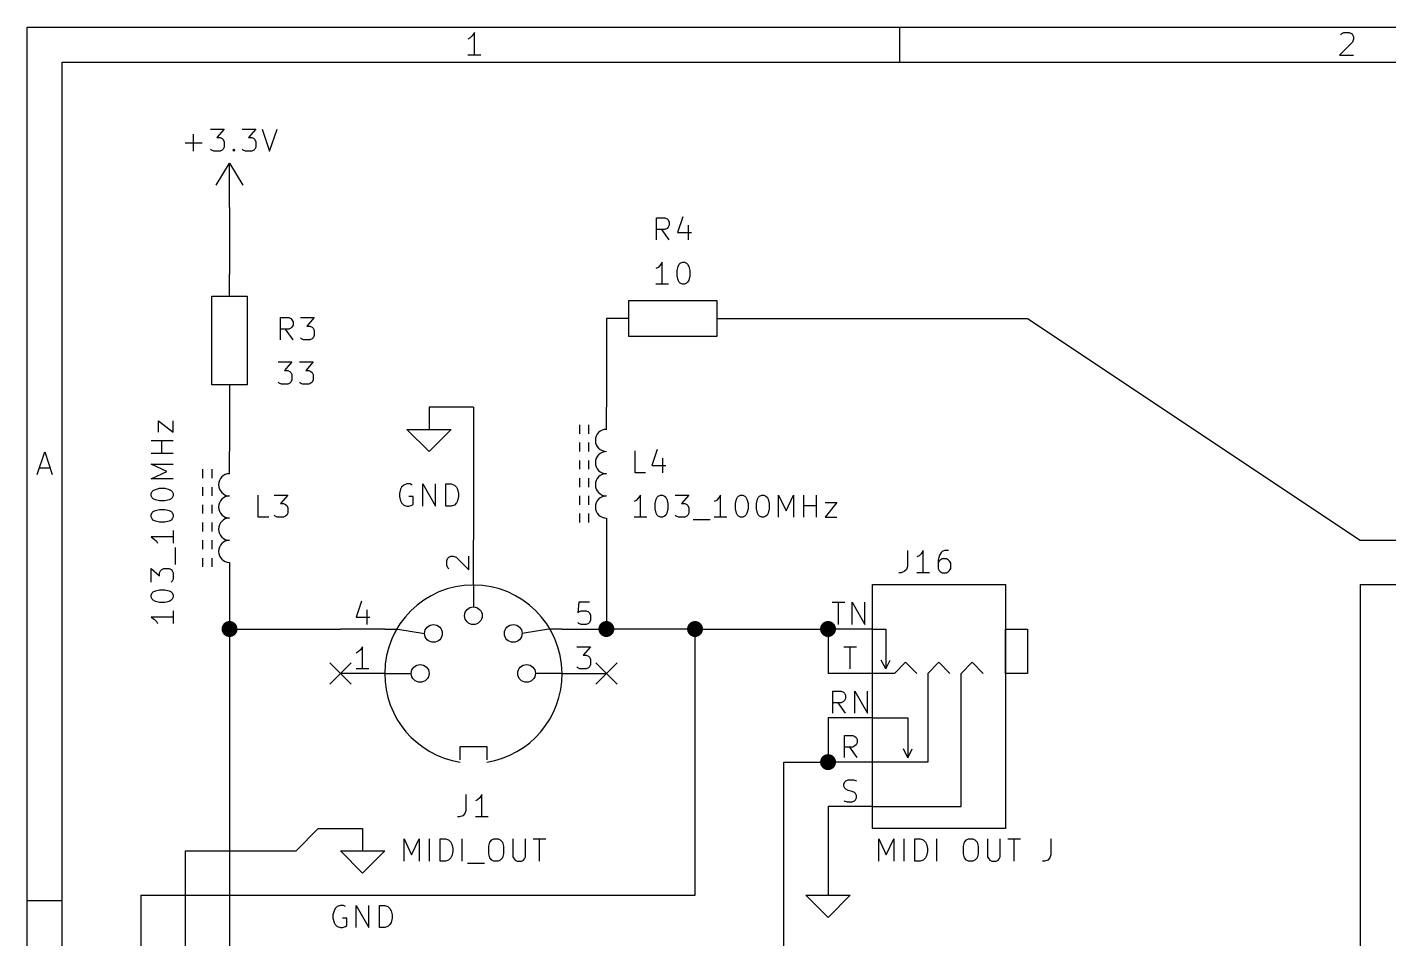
# Model space of a CAD drawing. Extents: x 0.4 to 11.3, y -7.9 to -0.4.
# Drawn here: x 0.394 to 3.465, y -2.448 to -0.394 of the extents above; entities that cross this region are included whole.
import ezdxf

# ---------------------------------------------------------------- set-up
doc = ezdxf.new("R2010")
doc.units = 0
doc.header["$MEASUREMENT"] = 0
for name, color, linetype in [('BLUE2', 5, 'CONTINUOUS'), ('CYAN2', 4, 'CONTINUOUS'), ('GREEN3', 91, 'CONTINUOUS'), ('LYELLOW', 51, 'CONTINUOUS'), ('RED2', 1, 'CONTINUOUS'), ('RED3', 11, 'CONTINUOUS')]:
    doc.layers.add(name, color=color, linetype=linetype)

msp = doc.modelspace()

# ---------------------------------------------------------------- linework, layer by layer
at = {"layer": 'BLUE2', "linetype": 'CONTINUOUS'}
for p, q in [((1.076, -1.826), (1.124, -1.874)), ((1.124, -1.826), (1.076, -1.874)), ((1.676, -1.826), (1.724, -1.874)), ((1.724, -1.826), (1.676, -1.874))]:
    msp.add_line(p, q, dxfattribs=at)
at = {"layer": 'CYAN2', "linetype": 'CONTINUOUS'}
for p, q in [((0.769043, -0.67313), (0.769043, -0.635035)), ((0.807142, -0.62313), (0.838094, -0.62313)), ((0.838094, -0.62313), (0.821425, -0.642177)), ((0.821425, -0.642177), (0.828571, -0.642177)), ((0.828571, -0.642177), (0.833331, -0.644559)), ((0.833331, -0.644559), (0.835713, -0.646941)), ((0.878571, -0.62313), (0.909524, -0.62313)), ((0.909524, -0.62313), (0.892854, -0.642177)), ((0.892854, -0.642177), (0.9, -0.642177)), ((0.9, -0.642177), (0.90476, -0.644559)), ((0.90476, -0.644559), (0.907142, -0.646941)), ((0.923807, -0.62313), (0.940472, -0.67313)), ((0.940472, -0.67313), (0.957142, -0.62313)), ((0.749996, -0.654083), (0.788094, -0.654083)), ((0.809524, -0.670752), (0.807142, -0.66837)), ((0.814283, -0.67313), (0.809524, -0.670752)), ((0.828571, -0.67313), (0.814283, -0.67313)), ((0.833331, -0.670752), (0.828571, -0.67313)), ((0.835713, -0.66837), (0.833331, -0.670752)), ((0.835713, -0.646941), (0.838094, -0.651701)), ((0.838094, -0.663606), (0.835713, -0.66837)), ((0.838094, -0.651701), (0.838094, -0.663606)), ((0.857142, -0.670752), (0.85952, -0.66837)), ((0.85952, -0.67313), (0.857142, -0.670752)), ((0.85952, -0.66837), (0.861902, -0.670752)), ((0.85952, -0.66837), (0.85952, -0.67313)), ((0.861902, -0.670752), (0.85952, -0.67313)), ((0.880953, -0.670752), (0.878571, -0.66837)), ((0.885713, -0.67313), (0.880953, -0.670752)), ((0.9, -0.67313), (0.885713, -0.67313)), ((0.90476, -0.670752), (0.9, -0.67313)), ((0.907142, -0.66837), (0.90476, -0.670752)), ((0.907142, -0.646941), (0.909524, -0.651701)), ((0.909524, -0.663606), (0.907142, -0.66837)), ((0.909524, -0.651701), (0.909524, -0.663606)), ((1.81309, -0.87313), (1.81309, -0.82313)), ((1.81309, -0.82313), (1.83214, -0.82313)), ((1.83214, -0.82313), (1.8369, -0.825512)), ((1.8369, -0.825512), (1.83928, -0.827894)), ((1.83928, -0.827894), (1.84166, -0.832654)), ((1.87261, -0.820752), (1.86071, -0.856465)), ((1.83214, -0.849323), (1.81309, -0.849323)), ((1.84166, -0.87313), (1.825, -0.849323)), ((1.8369, -0.846941), (1.83214, -0.849323)), ((1.83928, -0.844559), (1.8369, -0.846941)), ((1.84166, -0.839799), (1.83928, -0.844559)), ((1.84166, -0.832654), (1.84166, -0.839799)), ((1.86071, -0.856465), (1.89166, -0.856465)), ((1.88452, -0.839799), (1.88452, -0.87313)), ((1.81667, -0.935035), (1.81191, -0.937417)), ((1.82143, -0.930276), (1.81667, -0.935035)), ((1.82619, -0.92313), (1.82143, -0.930276)), ((1.82619, -0.97313), (1.82619, -0.92313)), ((1.85952, -0.942177), (1.8619, -0.932654)), ((1.85952, -0.954083), (1.85952, -0.942177)), ((1.8619, -0.932654), (1.86428, -0.927894)), ((1.86428, -0.927894), (1.86667, -0.925512)), ((1.86667, -0.925512), (1.87143, -0.92313)), ((1.87143, -0.92313), (1.87619, -0.92313)), ((1.87619, -0.92313), (1.88095, -0.925512)), ((1.88095, -0.925512), (1.88333, -0.927894)), ((1.88333, -0.927894), (1.88571, -0.932654)), ((1.88571, -0.932654), (1.88809, -0.942177)), ((1.88809, -0.942177), (1.88809, -0.954083)), ((1.84048, -0.97313), (1.81191, -0.97313)), ((1.8619, -0.963606), (1.85952, -0.954083)), ((1.86428, -0.96837), (1.8619, -0.963606)), ((1.86667, -0.970752), (1.86428, -0.96837)), ((1.87143, -0.97313), (1.86667, -0.970752)), ((1.87619, -0.97313), (1.87143, -0.97313)), ((1.88095, -0.970752), (1.87619, -0.97313)), ((1.88333, -0.96837), (1.88095, -0.970752)), ((1.88571, -0.963606), (1.88333, -0.96837)), ((1.88809, -0.954083), (1.88571, -0.963606)), ((0.964717, -1.09813), (0.964717, -1.04813)), ((0.964717, -1.04813), (0.983764, -1.04813)), ((0.983764, -1.07432), (0.964717, -1.07432)), ((0.993287, -1.09813), (0.976622, -1.07432)), ((0.983764, -1.04813), (0.988528, -1.05051)), ((0.988528, -1.07194), (0.983764, -1.07432)), ((0.988528, -1.05051), (0.990909, -1.05289)), ((0.990909, -1.06956), (0.988528, -1.07194)), ((0.990909, -1.05289), (0.993287, -1.05765)), ((0.993287, -1.0648), (0.990909, -1.06956)), ((0.993287, -1.05765), (0.993287, -1.0648)), ((1.00996, -1.04813), (1.04091, -1.04813)), ((1.04091, -1.04813), (1.02424, -1.06718)), ((1.02424, -1.06718), (1.03139, -1.06718)), ((1.03139, -1.06718), (1.03615, -1.06956)), ((1.03615, -1.06956), (1.03853, -1.07194)), ((1.03853, -1.07194), (1.04091, -1.0767)), ((1.01234, -1.09575), (1.00996, -1.09337)), ((1.0171, -1.09813), (1.01234, -1.09575)), ((1.03139, -1.09813), (1.0171, -1.09813)), ((1.03615, -1.09575), (1.03139, -1.09813)), ((1.03853, -1.09337), (1.03615, -1.09575)), ((1.04091, -1.08861), (1.03853, -1.09337)), ((1.04091, -1.0767), (1.04091, -1.08861)), ((0.959957, -1.14813), (0.990909, -1.14813)), ((0.990909, -1.14813), (0.97424, -1.16718)), ((1.00757, -1.14813), (1.03853, -1.14813)), ((1.03853, -1.14813), (1.02186, -1.16718)), ((0.962339, -1.19575), (0.959957, -1.19337)), ((0.967098, -1.19813), (0.962339, -1.19575)), ((0.97424, -1.16718), (0.981386, -1.16718)), ((0.981386, -1.16718), (0.986146, -1.16956)), ((0.986146, -1.19575), (0.981386, -1.19813)), ((0.986146, -1.16956), (0.988528, -1.17194)), ((0.988528, -1.19337), (0.986146, -1.19575)), ((0.988528, -1.17194), (0.990909, -1.1767)), ((0.990909, -1.18861), (0.988528, -1.19337)), ((0.990909, -1.1767), (0.990909, -1.18861)), ((1.00996, -1.19575), (1.00757, -1.19337)), ((1.01472, -1.19813), (1.00996, -1.19575)), ((1.02186, -1.16718), (1.029, -1.16718)), ((1.029, -1.16718), (1.03376, -1.16956)), ((1.03376, -1.19575), (1.029, -1.19813)), ((1.03376, -1.16956), (1.03615, -1.17194)), ((1.03615, -1.19337), (1.03376, -1.19575)), ((1.03615, -1.17194), (1.03853, -1.1767)), ((1.03853, -1.18861), (1.03615, -1.19337)), ((1.03853, -1.1767), (1.03853, -1.18861)), ((0.981386, -1.19813), (0.967098, -1.19813)), ((1.029, -1.19813), (1.01472, -1.19813)), ((0.689799, -1.30671), (0.689799, -1.28052)), ((0.689799, -1.28052), (0.72313, -1.30671)), ((0.72313, -1.30671), (0.72313, -1.28052)), ((0.72313, -1.32576), (0.67313, -1.32576)), ((0.696941, -1.35433), (0.696941, -1.32576)), ((1.76472, -1.39813), (1.76472, -1.34813)), ((1.76472, -1.39813), (1.76472, -1.34813)), ((1.81472, -1.34575), (1.80281, -1.38146)), ((1.81472, -1.34575), (1.80281, -1.38146)), ((0.72313, -1.35433), (0.67313, -1.35433)), ((0.708846, -1.39481), (0.67313, -1.37814)), ((0.67313, -1.37814), (0.72313, -1.37814)), ((1.80281, -1.38146), (1.83376, -1.38146)), ((1.80281, -1.38146), (1.83376, -1.38146)), ((1.82662, -1.3648), (1.82662, -1.39813)), ((1.82662, -1.3648), (1.82662, -1.39813)), ((0.67313, -1.41148), (0.708846, -1.39481)), ((0.72313, -1.41148), (0.67313, -1.41148)), ((1.78853, -1.39813), (1.76472, -1.39813)), ((1.78853, -1.39813), (1.76472, -1.39813)), ((0.67313, -1.44481), (0.675512, -1.44005)), ((0.675512, -1.44005), (0.677894, -1.43767)), ((0.677894, -1.43767), (0.682654, -1.43528)), ((0.682654, -1.43528), (0.692177, -1.4329)), ((0.692177, -1.4329), (0.704083, -1.4329)), ((0.704083, -1.4329), (0.713606, -1.43528)), ((0.713606, -1.43528), (0.71837, -1.43767)), ((0.71837, -1.43767), (0.720752, -1.44005)), ((0.720752, -1.44005), (0.72313, -1.44481)), ((1.23571, -1.43504), (1.23333, -1.44456)), ((1.23809, -1.43028), (1.23571, -1.43504)), ((1.24286, -1.42551), (1.23809, -1.43028)), ((1.25, -1.42313), (1.24286, -1.42551)), ((1.25714, -1.42313), (1.25, -1.42313)), ((1.26191, -1.42551), (1.25714, -1.42313)), ((1.28571, -1.47313), (1.28571, -1.42313)), ((1.28571, -1.42313), (1.31428, -1.47313)), ((1.31428, -1.47313), (1.31428, -1.42313)), ((1.33809, -1.47313), (1.33809, -1.42313)), ((1.33809, -1.42313), (1.35, -1.42313)), ((1.35, -1.42313), (1.35714, -1.42551)), ((1.35714, -1.42551), (1.36191, -1.43028)), ((1.36191, -1.43028), (1.36429, -1.43504)), ((1.36429, -1.43504), (1.36667, -1.44456)), ((0.67313, -1.44957), (0.67313, -1.44481)), ((0.675512, -1.45433), (0.67313, -1.44957)), ((0.677894, -1.45671), (0.675512, -1.45433)), ((0.682654, -1.45909), (0.677894, -1.45671)), ((0.692177, -1.46147), (0.682654, -1.45909)), ((0.704083, -1.46147), (0.692177, -1.46147)), ((0.713606, -1.45909), (0.704083, -1.46147)), ((0.71837, -1.45671), (0.713606, -1.45909)), ((0.720752, -1.45433), (0.71837, -1.45671)), ((0.72313, -1.44957), (0.720752, -1.45433)), ((0.72313, -1.44481), (0.72313, -1.44957)), ((0.914717, -1.49813), (0.914717, -1.44813)), ((0.950433, -1.44813), (0.981386, -1.44813)), ((0.981386, -1.44813), (0.964717, -1.46718)), ((0.964717, -1.46718), (0.971862, -1.46718)), ((0.971862, -1.46718), (0.976622, -1.46956)), ((0.976622, -1.46956), (0.979004, -1.47194)), ((0.979004, -1.47194), (0.981386, -1.4767)), ((1.23333, -1.44456), (1.23333, -1.4517)), ((1.23333, -1.4517), (1.23571, -1.46122)), ((1.23571, -1.46122), (1.23809, -1.46599)), ((1.23809, -1.46599), (1.24286, -1.47075)), ((1.24286, -1.47075), (1.25, -1.47313)), ((1.25, -1.47313), (1.25476, -1.47313)), ((1.26428, -1.4517), (1.25476, -1.4517)), ((1.25476, -1.47313), (1.26191, -1.47075)), ((1.26191, -1.47075), (1.26428, -1.46837)), ((1.26428, -1.46837), (1.26428, -1.4517)), ((1.35, -1.47313), (1.33809, -1.47313)), ((1.35714, -1.47075), (1.35, -1.47313)), ((1.36191, -1.46599), (1.35714, -1.47075)), ((1.36429, -1.46122), (1.36191, -1.46599)), ((1.36667, -1.4517), (1.36429, -1.46122)), ((1.36667, -1.44456), (1.36667, -1.4517)), ((1.7671, -1.46004), (1.76234, -1.46242)), ((1.7671, -1.46004), (1.76234, -1.46242)), ((1.77186, -1.45528), (1.7671, -1.46004)), ((1.77186, -1.45528), (1.7671, -1.46004)), ((1.77662, -1.44813), (1.77186, -1.45528)), ((1.77662, -1.44813), (1.77186, -1.45528)), ((1.77662, -1.49813), (1.77662, -1.44813)), ((1.77662, -1.49813), (1.77662, -1.44813)), ((1.80996, -1.46718), (1.81233, -1.45765)), ((1.80996, -1.46718), (1.81233, -1.45765)), ((1.80996, -1.47908), (1.80996, -1.46718)), ((1.80996, -1.47908), (1.80996, -1.46718)), ((1.81233, -1.45765), (1.81472, -1.45289)), ((1.81233, -1.45765), (1.81472, -1.45289)), ((1.81472, -1.45289), (1.8171, -1.45051)), ((1.81472, -1.45289), (1.8171, -1.45051)), ((1.8171, -1.45051), (1.82186, -1.44813)), ((1.8171, -1.45051), (1.82186, -1.44813)), ((1.82186, -1.44813), (1.82662, -1.44813)), ((1.82186, -1.44813), (1.82662, -1.44813)), ((1.82662, -1.44813), (1.83138, -1.45051)), ((1.82662, -1.44813), (1.83138, -1.45051)), ((1.83138, -1.45051), (1.83376, -1.45289)), ((1.83138, -1.45051), (1.83376, -1.45289)), ((1.83376, -1.45289), (1.83615, -1.45765)), ((1.83376, -1.45289), (1.83615, -1.45765)), ((1.83615, -1.45765), (1.83853, -1.46718)), ((1.83615, -1.45765), (1.83853, -1.46718)), ((1.83853, -1.46718), (1.83853, -1.47908)), ((1.83853, -1.46718), (1.83853, -1.47908)), ((1.85519, -1.44813), (1.88615, -1.44813)), ((1.85519, -1.44813), (1.88615, -1.44813)), ((1.88615, -1.44813), (1.86948, -1.46718)), ((1.88615, -1.44813), (1.86948, -1.46718)), ((1.86948, -1.46718), (1.87662, -1.46718)), ((1.86948, -1.46718), (1.87662, -1.46718)), ((1.87662, -1.46718), (1.88138, -1.46956)), ((1.87662, -1.46718), (1.88138, -1.46956)), ((1.88138, -1.46956), (1.88376, -1.47194)), ((1.88138, -1.46956), (1.88376, -1.47194)), ((1.88376, -1.47194), (1.88615, -1.4767)), ((1.88376, -1.47194), (1.88615, -1.4767)), ((1.94805, -1.46004), (1.94329, -1.46242)), ((1.94805, -1.46004), (1.94329, -1.46242)), ((1.95281, -1.45528), (1.94805, -1.46004)), ((1.95281, -1.45528), (1.94805, -1.46004)), ((1.95757, -1.44813), (1.95281, -1.45528)), ((1.95757, -1.44813), (1.95281, -1.45528)), ((1.95757, -1.49813), (1.95757, -1.44813)), ((1.95757, -1.49813), (1.95757, -1.44813)), ((1.99091, -1.46718), (1.99328, -1.45765)), ((1.99091, -1.46718), (1.99328, -1.45765)), ((1.99091, -1.47908), (1.99091, -1.46718)), ((1.99091, -1.47908), (1.99091, -1.46718)), ((1.99328, -1.45765), (1.99567, -1.45289)), ((1.99328, -1.45765), (1.99567, -1.45289)), ((1.99567, -1.45289), (1.99805, -1.45051)), ((1.99567, -1.45289), (1.99805, -1.45051)), ((1.99805, -1.45051), (2.00281, -1.44813)), ((1.99805, -1.45051), (2.00281, -1.44813)), ((2.00281, -1.44813), (2.00757, -1.44813)), ((2.00281, -1.44813), (2.00757, -1.44813)), ((2.00757, -1.44813), (2.01233, -1.45051)), ((2.00757, -1.44813), (2.01233, -1.45051)), ((2.01233, -1.45051), (2.01471, -1.45289)), ((2.01233, -1.45051), (2.01471, -1.45289)), ((2.01471, -1.45289), (2.01709, -1.45765)), ((2.01471, -1.45289), (2.01709, -1.45765)), ((2.01709, -1.45765), (2.01948, -1.46718)), ((2.01709, -1.45765), (2.01948, -1.46718)), ((2.01948, -1.46718), (2.01948, -1.47908)), ((2.01948, -1.46718), (2.01948, -1.47908)), ((2.03852, -1.46718), (2.0409, -1.45765)), ((2.03852, -1.46718), (2.0409, -1.45765)), ((2.03852, -1.47908), (2.03852, -1.46718)), ((2.03852, -1.47908), (2.03852, -1.46718)), ((2.0409, -1.45765), (2.04328, -1.45289)), ((2.0409, -1.45765), (2.04328, -1.45289)), ((2.04328, -1.45289), (2.04567, -1.45051)), ((2.04328, -1.45289), (2.04567, -1.45051)), ((2.04567, -1.45051), (2.05043, -1.44813)), ((2.04567, -1.45051), (2.05043, -1.44813)), ((2.05043, -1.44813), (2.05519, -1.44813)), ((2.05043, -1.44813), (2.05519, -1.44813)), ((2.05519, -1.44813), (2.05995, -1.45051)), ((2.05519, -1.44813), (2.05995, -1.45051)), ((2.05995, -1.45051), (2.06233, -1.45289)), ((2.05995, -1.45051), (2.06233, -1.45289)), ((2.06233, -1.45289), (2.06471, -1.45765)), ((2.06233, -1.45289), (2.06471, -1.45765)), ((2.06471, -1.45765), (2.06709, -1.46718)), ((2.06471, -1.45765), (2.06709, -1.46718)), ((2.06709, -1.46718), (2.06709, -1.47908)), ((2.06709, -1.46718), (2.06709, -1.47908)), ((2.08852, -1.49813), (2.08852, -1.44813)), ((2.08852, -1.44813), (2.10519, -1.48385)), ((2.08852, -1.49813), (2.08852, -1.44813)), ((2.08852, -1.44813), (2.10519, -1.48385)), ((2.10519, -1.48385), (2.12185, -1.44813)), ((2.10519, -1.48385), (2.12185, -1.44813)), ((2.12185, -1.44813), (2.12185, -1.49813)), ((2.12185, -1.44813), (2.12185, -1.49813)), ((2.14566, -1.49813), (2.14566, -1.44813)), ((2.14566, -1.49813), (2.14566, -1.44813)), ((2.14566, -1.47194), (2.17423, -1.47194)), ((2.14566, -1.47194), (2.17423, -1.47194)), ((2.17423, -1.49813), (2.17423, -1.44813)), ((2.17423, -1.49813), (2.17423, -1.44813)), ((2.19328, -1.4648), (2.21947, -1.4648)), ((2.21947, -1.4648), (2.19328, -1.49813)), ((2.19328, -1.4648), (2.21947, -1.4648)), ((2.21947, -1.4648), (2.19328, -1.49813)), ((0.67313, -1.49243), (0.675512, -1.48767)), ((0.67313, -1.49719), (0.67313, -1.49243)), ((0.675512, -1.50195), (0.67313, -1.49719)), ((0.675512, -1.48767), (0.677894, -1.48528)), ((0.677894, -1.50433), (0.675512, -1.50195)), ((0.677894, -1.48528), (0.682654, -1.4829)), ((0.682654, -1.50671), (0.677894, -1.50433)), ((0.682654, -1.4829), (0.692177, -1.48052)), ((0.692177, -1.48052), (0.704083, -1.48052)), ((0.704083, -1.48052), (0.713606, -1.4829)), ((0.713606, -1.4829), (0.71837, -1.48528)), ((0.71837, -1.50433), (0.713606, -1.50671)), ((0.71837, -1.48528), (0.720752, -1.48767)), ((0.720752, -1.50195), (0.71837, -1.50433)), ((0.720752, -1.48767), (0.72313, -1.49243)), ((0.72313, -1.49719), (0.720752, -1.50195)), ((0.72313, -1.49243), (0.72313, -1.49719)), ((0.938528, -1.49813), (0.914717, -1.49813)), ((0.952815, -1.49575), (0.950433, -1.49337)), ((0.957575, -1.49813), (0.952815, -1.49575)), ((0.971862, -1.49813), (0.957575, -1.49813)), ((0.976622, -1.49575), (0.971862, -1.49813)), ((0.979004, -1.49337), (0.976622, -1.49575)), ((0.981386, -1.48861), (0.979004, -1.49337)), ((0.981386, -1.4767), (0.981386, -1.48861)), ((1.79091, -1.49813), (1.76234, -1.49813)), ((1.79091, -1.49813), (1.76234, -1.49813)), ((1.81233, -1.48861), (1.80996, -1.47908)), ((1.81233, -1.48861), (1.80996, -1.47908)), ((1.81472, -1.49337), (1.81233, -1.48861)), ((1.81472, -1.49337), (1.81233, -1.48861)), ((1.8171, -1.49575), (1.81472, -1.49337)), ((1.8171, -1.49575), (1.81472, -1.49337)), ((1.82186, -1.49813), (1.8171, -1.49575)), ((1.82186, -1.49813), (1.8171, -1.49575)), ((1.82662, -1.49813), (1.82186, -1.49813)), ((1.82662, -1.49813), (1.82186, -1.49813)), ((1.83138, -1.49575), (1.82662, -1.49813)), ((1.83138, -1.49575), (1.82662, -1.49813)), ((1.83376, -1.49337), (1.83138, -1.49575)), ((1.83376, -1.49337), (1.83138, -1.49575)), ((1.83615, -1.48861), (1.83376, -1.49337)), ((1.83615, -1.48861), (1.83376, -1.49337)), ((1.83853, -1.47908), (1.83615, -1.48861)), ((1.83853, -1.47908), (1.83615, -1.48861)), ((1.85757, -1.49575), (1.85519, -1.49337)), ((1.85757, -1.49575), (1.85519, -1.49337)), ((1.86233, -1.49813), (1.85757, -1.49575)), ((1.86233, -1.49813), (1.85757, -1.49575)), ((1.87662, -1.49813), (1.86233, -1.49813)), ((1.87662, -1.49813), (1.86233, -1.49813)), ((1.88138, -1.49575), (1.87662, -1.49813)), ((1.88138, -1.49575), (1.87662, -1.49813)), ((1.88376, -1.49337), (1.88138, -1.49575)), ((1.88376, -1.49337), (1.88138, -1.49575)), ((1.88615, -1.48861), (1.88376, -1.49337)), ((1.88615, -1.48861), (1.88376, -1.49337)), ((1.88615, -1.4767), (1.88615, -1.48861)), ((1.88615, -1.4767), (1.88615, -1.48861)), ((1.89567, -1.50289), (1.93376, -1.50289)), ((1.89567, -1.50289), (1.93376, -1.50289)), ((1.97186, -1.49813), (1.94329, -1.49813)), ((1.97186, -1.49813), (1.94329, -1.49813)), ((1.99328, -1.48861), (1.99091, -1.47908)), ((1.99328, -1.48861), (1.99091, -1.47908)), ((1.99567, -1.49337), (1.99328, -1.48861)), ((1.99567, -1.49337), (1.99328, -1.48861)), ((1.99805, -1.49575), (1.99567, -1.49337)), ((1.99805, -1.49575), (1.99567, -1.49337)), ((2.00281, -1.49813), (1.99805, -1.49575)), ((2.00281, -1.49813), (1.99805, -1.49575)), ((2.00757, -1.49813), (2.00281, -1.49813)), ((2.00757, -1.49813), (2.00281, -1.49813)), ((2.01233, -1.49575), (2.00757, -1.49813)), ((2.01233, -1.49575), (2.00757, -1.49813)), ((2.01471, -1.49337), (2.01233, -1.49575)), ((2.01471, -1.49337), (2.01233, -1.49575)), ((2.01709, -1.48861), (2.01471, -1.49337)), ((2.01709, -1.48861), (2.01471, -1.49337)), ((2.01948, -1.47908), (2.01709, -1.48861)), ((2.01948, -1.47908), (2.01709, -1.48861)), ((2.0409, -1.48861), (2.03852, -1.47908)), ((2.0409, -1.48861), (2.03852, -1.47908)), ((2.04328, -1.49337), (2.0409, -1.48861)), ((2.04328, -1.49337), (2.0409, -1.48861)), ((2.04567, -1.49575), (2.04328, -1.49337)), ((2.04567, -1.49575), (2.04328, -1.49337)), ((2.05043, -1.49813), (2.04567, -1.49575)), ((2.05043, -1.49813), (2.04567, -1.49575)), ((2.05519, -1.49813), (2.05043, -1.49813)), ((2.05519, -1.49813), (2.05043, -1.49813)), ((2.05995, -1.49575), (2.05519, -1.49813)), ((2.05995, -1.49575), (2.05519, -1.49813)), ((2.06233, -1.49337), (2.05995, -1.49575)), ((2.06233, -1.49337), (2.05995, -1.49575)), ((2.06471, -1.48861), (2.06233, -1.49337)), ((2.06471, -1.48861), (2.06233, -1.49337)), ((2.06709, -1.47908), (2.06471, -1.48861)), ((2.06709, -1.47908), (2.06471, -1.48861)), ((2.19328, -1.49813), (2.21947, -1.49813)), ((2.19328, -1.49813), (2.21947, -1.49813)), ((0.692177, -1.50909), (0.682654, -1.50671)), ((0.704083, -1.50909), (0.692177, -1.50909)), ((0.713606, -1.50671), (0.704083, -1.50909)), ((0.72313, -1.52814), (0.72313, -1.55671)), ((0.72313, -1.54243), (0.67313, -1.54243)), ((0.67313, -1.54243), (0.680276, -1.54719)), ((0.680276, -1.54719), (0.685035, -1.55195)), ((0.685035, -1.55195), (0.687417, -1.55671)), ((0.727894, -1.60433), (0.727894, -1.56623)), ((2.379, -1.57313), (2.379, -1.60885)), ((2.40519, -1.58504), (2.40043, -1.58742)), ((2.40996, -1.58028), (2.40519, -1.58504)), ((2.41472, -1.57313), (2.40996, -1.58028)), ((2.41472, -1.62313), (2.41472, -1.57313)), ((2.45043, -1.58504), (2.44805, -1.59456)), ((2.44805, -1.59456), (2.44805, -1.61361)), ((2.45043, -1.59694), (2.44805, -1.6017)), ((2.45519, -1.57789), (2.45043, -1.58504)), ((2.45281, -1.59456), (2.45043, -1.59694)), ((2.45757, -1.59218), (2.45281, -1.59456)), ((2.45757, -1.57551), (2.45519, -1.57789)), ((2.46233, -1.57313), (2.45757, -1.57551)), ((2.4671, -1.59218), (2.45757, -1.59218)), ((2.47186, -1.57313), (2.46233, -1.57313)), ((2.47186, -1.59456), (2.4671, -1.59218)), ((2.47424, -1.59694), (2.47186, -1.59456)), ((2.47662, -1.6017), (2.47424, -1.59694)), ((0.67313, -1.6448), (0.67313, -1.61385)), ((0.67313, -1.61385), (0.692177, -1.63052)), ((0.692177, -1.62337), (0.694559, -1.61861)), ((0.692177, -1.63052), (0.692177, -1.62337)), ((0.694559, -1.61861), (0.696941, -1.61623)), ((0.696941, -1.61623), (0.701701, -1.61385)), ((0.701701, -1.61385), (0.713606, -1.61385)), ((0.713606, -1.61385), (0.71837, -1.61623)), ((0.71837, -1.61623), (0.720752, -1.61861)), ((0.720752, -1.61861), (0.72313, -1.62337)), ((0.72313, -1.62337), (0.72313, -1.63766)), ((2.36472, -1.62313), (2.35996, -1.62313)), ((2.37186, -1.62075), (2.36472, -1.62313)), ((2.37662, -1.61599), (2.37186, -1.62075)), ((2.379, -1.60885), (2.37662, -1.61599)), ((2.429, -1.62313), (2.40043, -1.62313)), ((2.44805, -1.61361), (2.45043, -1.61837)), ((2.45043, -1.61837), (2.45281, -1.62075)), ((2.45281, -1.62075), (2.45757, -1.62313)), ((2.45757, -1.62313), (2.4671, -1.62313)), ((2.4671, -1.62313), (2.47186, -1.62075)), ((2.47186, -1.62075), (2.47424, -1.61837)), ((2.47424, -1.61837), (2.47662, -1.61361)), ((2.47662, -1.61361), (2.47662, -1.6017)), ((0.720752, -1.64242), (0.71837, -1.6448)), ((0.72313, -1.63766), (0.720752, -1.64242)), ((0.67313, -1.67337), (0.675512, -1.66861)), ((0.67313, -1.67814), (0.67313, -1.67337)), ((0.675512, -1.6829), (0.67313, -1.67814)), ((0.675512, -1.66861), (0.677894, -1.66623)), ((0.677894, -1.68528), (0.675512, -1.6829)), ((0.677894, -1.66623), (0.682654, -1.66385)), ((0.682654, -1.68766), (0.677894, -1.68528)), ((0.682654, -1.66385), (0.692177, -1.66147)), ((0.692177, -1.69004), (0.682654, -1.68766)), ((0.692177, -1.66147), (0.704083, -1.66147)), ((0.704083, -1.66147), (0.713606, -1.66385)), ((0.713606, -1.68766), (0.704083, -1.69004)), ((0.713606, -1.66385), (0.71837, -1.66623)), ((0.71837, -1.68528), (0.713606, -1.68766)), ((0.71837, -1.66623), (0.720752, -1.66861)), ((0.720752, -1.6829), (0.71837, -1.68528)), ((0.720752, -1.66861), (0.72313, -1.67337)), ((0.72313, -1.67814), (0.720752, -1.6829)), ((0.72313, -1.67337), (0.72313, -1.67814)), ((0.704083, -1.69004), (0.692177, -1.69004)), ((0.72313, -1.70909), (0.72313, -1.73766)), ((0.72313, -1.72337), (0.67313, -1.72337)), ((0.67313, -1.72337), (0.680276, -1.72813)), ((0.680276, -1.72813), (0.685035, -1.7329)), ((0.685035, -1.7329), (0.687417, -1.73766)), ((1.38334, -2.12313), (1.38334, -2.15885)), ((1.38334, -2.12313), (1.38334, -2.15885)), ((1.40953, -2.13504), (1.40477, -2.13742)), ((1.40953, -2.13504), (1.40477, -2.13742)), ((1.41429, -2.13028), (1.40953, -2.13504)), ((1.41429, -2.13028), (1.40953, -2.13504)), ((1.41905, -2.12313), (1.41429, -2.13028)), ((1.41905, -2.12313), (1.41429, -2.13028)), ((1.41905, -2.17313), (1.41905, -2.12313)), ((1.41905, -2.17313), (1.41905, -2.12313)), ((1.36905, -2.17313), (1.36429, -2.17313)), ((1.36905, -2.17313), (1.36429, -2.17313)), ((1.3762, -2.17075), (1.36905, -2.17313)), ((1.3762, -2.17075), (1.36905, -2.17313)), ((1.38096, -2.16599), (1.3762, -2.17075)), ((1.38096, -2.16599), (1.3762, -2.17075)), ((1.38334, -2.15885), (1.38096, -2.16599)), ((1.38334, -2.15885), (1.38096, -2.16599)), ((1.43334, -2.17313), (1.40477, -2.17313)), ((1.43334, -2.17313), (1.40477, -2.17313)), ((1.24405, -2.27313), (1.24405, -2.22313)), ((1.24405, -2.22313), (1.26072, -2.25885)), ((1.24405, -2.27313), (1.24405, -2.22313)), ((1.24405, -2.22313), (1.26072, -2.25885)), ((1.26072, -2.25885), (1.27738, -2.22313)), ((1.26072, -2.25885), (1.27738, -2.22313)), ((1.27738, -2.22313), (1.27738, -2.27313)), ((1.27738, -2.22313), (1.27738, -2.27313)), ((1.30119, -2.27313), (1.30119, -2.22313)), ((1.30119, -2.27313), (1.30119, -2.22313)), ((1.325, -2.27313), (1.325, -2.22313)), ((1.325, -2.22313), (1.33691, -2.22313)), ((1.325, -2.27313), (1.325, -2.22313)), ((1.325, -2.22313), (1.33691, -2.22313)), ((1.33691, -2.22313), (1.34405, -2.22551)), ((1.33691, -2.22313), (1.34405, -2.22551)), ((1.34405, -2.22551), (1.34881, -2.23028)), ((1.34405, -2.22551), (1.34881, -2.23028)), ((1.34881, -2.23028), (1.35119, -2.23504)), ((1.34881, -2.23028), (1.35119, -2.23504)), ((1.35119, -2.23504), (1.35357, -2.24456)), ((1.35119, -2.23504), (1.35357, -2.24456)), ((1.375, -2.27313), (1.375, -2.22313)), ((1.375, -2.27313), (1.375, -2.22313)), ((1.43453, -2.2398), (1.43691, -2.23028)), ((1.43453, -2.2398), (1.43691, -2.23028)), ((1.43453, -2.25646), (1.43453, -2.2398)), ((1.43453, -2.25646), (1.43453, -2.2398)), ((1.43691, -2.23028), (1.44167, -2.22551)), ((1.43691, -2.23028), (1.44167, -2.22551)), ((1.44167, -2.22551), (1.44643, -2.22313)), ((1.44167, -2.22551), (1.44643, -2.22313)), ((1.44643, -2.22313), (1.45595, -2.22313)), ((1.44643, -2.22313), (1.45595, -2.22313)), ((1.45595, -2.22313), (1.46072, -2.22551)), ((1.45595, -2.22313), (1.46072, -2.22551)), ((1.46072, -2.22551), (1.46548, -2.23028)), ((1.46072, -2.22551), (1.46548, -2.23028)), ((1.46548, -2.23028), (1.46786, -2.2398)), ((1.46548, -2.23028), (1.46786, -2.2398)), ((1.46786, -2.2398), (1.46786, -2.25646)), ((1.46786, -2.2398), (1.46786, -2.25646)), ((1.48929, -2.22313), (1.48929, -2.26361)), ((1.48929, -2.22313), (1.48929, -2.26361)), ((1.51786, -2.26361), (1.51786, -2.22313)), ((1.51786, -2.26361), (1.51786, -2.22313)), ((1.53453, -2.22313), (1.5631, -2.22313)), ((1.53453, -2.22313), (1.5631, -2.22313)), ((1.54881, -2.27313), (1.54881, -2.22313)), ((1.54881, -2.27313), (1.54881, -2.22313)), ((2.31472, -2.27313), (2.31472, -2.22313)), ((2.31472, -2.22313), (2.33139, -2.25885)), ((2.33139, -2.25885), (2.34805, -2.22313)), ((2.34805, -2.22313), (2.34805, -2.27313)), ((2.37186, -2.27313), (2.37186, -2.22313)), ((2.39567, -2.27313), (2.39567, -2.22313)), ((2.39567, -2.22313), (2.40757, -2.22313)), ((2.40757, -2.22313), (2.41472, -2.22551)), ((2.41472, -2.22551), (2.41948, -2.23028)), ((2.41948, -2.23028), (2.42186, -2.23504)), ((2.42186, -2.23504), (2.42424, -2.24456)), ((2.44567, -2.27313), (2.44567, -2.22313)), ((2.5052, -2.2398), (2.50757, -2.23028)), ((2.5052, -2.25646), (2.5052, -2.2398)), ((2.50757, -2.23028), (2.51234, -2.22551)), ((2.51234, -2.22551), (2.5171, -2.22313)), ((2.5171, -2.22313), (2.52662, -2.22313)), ((2.52662, -2.22313), (2.53139, -2.22551)), ((2.53139, -2.22551), (2.53615, -2.23028)), ((2.53615, -2.23028), (2.53853, -2.2398)), ((2.53853, -2.2398), (2.53853, -2.25646)), ((2.55996, -2.22313), (2.55996, -2.26361)), ((2.58853, -2.26361), (2.58853, -2.22313)), ((2.6052, -2.22313), (2.63377, -2.22313)), ((2.61948, -2.27313), (2.61948, -2.22313)), ((2.70281, -2.22313), (2.70281, -2.25885)), ((1.34405, -2.27075), (1.33691, -2.27313)), ((1.34405, -2.27075), (1.33691, -2.27313)), ((1.34881, -2.26599), (1.34405, -2.27075)), ((1.34881, -2.26599), (1.34405, -2.27075)), ((1.35119, -2.26122), (1.34881, -2.26599)), ((1.35119, -2.26122), (1.34881, -2.26599)), ((1.35357, -2.2517), (1.35119, -2.26122)), ((1.35357, -2.2517), (1.35119, -2.26122)), ((1.35357, -2.24456), (1.35357, -2.2517)), ((1.35357, -2.24456), (1.35357, -2.2517)), ((1.43691, -2.26599), (1.43453, -2.25646)), ((1.43691, -2.26599), (1.43453, -2.25646)), ((1.44167, -2.27075), (1.43691, -2.26599)), ((1.44167, -2.27075), (1.43691, -2.26599)), ((1.44643, -2.27313), (1.44167, -2.27075)), ((1.44643, -2.27313), (1.44167, -2.27075)), ((1.46072, -2.27075), (1.45595, -2.27313)), ((1.46072, -2.27075), (1.45595, -2.27313)), ((1.46548, -2.26599), (1.46072, -2.27075)), ((1.46548, -2.26599), (1.46072, -2.27075)), ((1.46786, -2.25646), (1.46548, -2.26599)), ((1.46786, -2.25646), (1.46548, -2.26599)), ((1.48929, -2.26361), (1.49167, -2.26837)), ((1.48929, -2.26361), (1.49167, -2.26837)), ((1.49167, -2.26837), (1.49405, -2.27075)), ((1.49167, -2.26837), (1.49405, -2.27075)), ((1.49405, -2.27075), (1.49881, -2.27313)), ((1.49405, -2.27075), (1.49881, -2.27313)), ((1.50833, -2.27313), (1.5131, -2.27075)), ((1.50833, -2.27313), (1.5131, -2.27075)), ((1.5131, -2.27075), (1.51548, -2.26837)), ((1.5131, -2.27075), (1.51548, -2.26837)), ((1.51548, -2.26837), (1.51786, -2.26361)), ((1.51548, -2.26837), (1.51786, -2.26361)), ((2.41472, -2.27075), (2.40757, -2.27313)), ((2.41948, -2.26599), (2.41472, -2.27075)), ((2.42186, -2.26122), (2.41948, -2.26599)), ((2.42424, -2.2517), (2.42186, -2.26122)), ((2.42424, -2.24456), (2.42424, -2.2517)), ((2.50757, -2.26599), (2.5052, -2.25646)), ((2.51234, -2.27075), (2.50757, -2.26599)), ((2.5171, -2.27313), (2.51234, -2.27075)), ((2.53139, -2.27075), (2.52662, -2.27313)), ((2.53615, -2.26599), (2.53139, -2.27075)), ((2.53853, -2.25646), (2.53615, -2.26599)), ((2.55996, -2.26361), (2.56234, -2.26837)), ((2.56234, -2.26837), (2.56472, -2.27075)), ((2.56472, -2.27075), (2.56948, -2.27313)), ((2.579, -2.27313), (2.58377, -2.27075)), ((2.58377, -2.27075), (2.58615, -2.26837)), ((2.58615, -2.26837), (2.58853, -2.26361)), ((2.69567, -2.27075), (2.68853, -2.27313)), ((2.70043, -2.26599), (2.69567, -2.27075)), ((2.70281, -2.25885), (2.70043, -2.26599)), ((1.33691, -2.27313), (1.325, -2.27313)), ((1.33691, -2.27313), (1.325, -2.27313)), ((1.38691, -2.27789), (1.425, -2.27789)), ((1.38691, -2.27789), (1.425, -2.27789)), ((1.45595, -2.27313), (1.44643, -2.27313)), ((1.45595, -2.27313), (1.44643, -2.27313)), ((1.49881, -2.27313), (1.50833, -2.27313)), ((1.49881, -2.27313), (1.50833, -2.27313)), ((2.40757, -2.27313), (2.39567, -2.27313)), ((2.52662, -2.27313), (2.5171, -2.27313)), ((2.56948, -2.27313), (2.579, -2.27313)), ((2.68853, -2.27313), (2.68377, -2.27313)), ((1.08571, -2.38504), (1.08333, -2.39456)), ((1.08571, -2.38504), (1.08333, -2.39456)), ((1.08333, -2.39456), (1.08333, -2.4017)), ((1.08333, -2.39456), (1.08333, -2.4017)), ((1.08809, -2.38028), (1.08571, -2.38504)), ((1.08809, -2.38028), (1.08571, -2.38504)), ((1.09286, -2.37551), (1.08809, -2.38028)), ((1.09286, -2.37551), (1.08809, -2.38028)), ((1.1, -2.37313), (1.09286, -2.37551)), ((1.1, -2.37313), (1.09286, -2.37551)), ((1.10714, -2.37313), (1.1, -2.37313)), ((1.10714, -2.37313), (1.1, -2.37313)), ((1.11191, -2.37551), (1.10714, -2.37313)), ((1.11191, -2.37551), (1.10714, -2.37313)), ((1.13571, -2.42313), (1.13571, -2.37313)), ((1.13571, -2.37313), (1.16428, -2.42313)), ((1.13571, -2.42313), (1.13571, -2.37313)), ((1.13571, -2.37313), (1.16428, -2.42313)), ((1.16428, -2.42313), (1.16428, -2.37313)), ((1.16428, -2.42313), (1.16428, -2.37313)), ((1.18809, -2.42313), (1.18809, -2.37313)), ((1.18809, -2.37313), (1.2, -2.37313)), ((1.18809, -2.42313), (1.18809, -2.37313)), ((1.18809, -2.37313), (1.2, -2.37313)), ((1.2, -2.37313), (1.20714, -2.37551)), ((1.2, -2.37313), (1.20714, -2.37551)), ((1.20714, -2.37551), (1.21191, -2.38028)), ((1.20714, -2.37551), (1.21191, -2.38028)), ((1.21191, -2.38028), (1.21429, -2.38504)), ((1.21191, -2.38028), (1.21429, -2.38504)), ((1.21429, -2.38504), (1.21667, -2.39456)), ((1.21429, -2.38504), (1.21667, -2.39456)), ((1.21667, -2.39456), (1.21667, -2.4017)), ((1.21667, -2.39456), (1.21667, -2.4017)), ((1.08333, -2.4017), (1.08571, -2.41122)), ((1.08333, -2.4017), (1.08571, -2.41122)), ((1.08571, -2.41122), (1.08809, -2.41599)), ((1.08571, -2.41122), (1.08809, -2.41599)), ((1.08809, -2.41599), (1.09286, -2.42075)), ((1.08809, -2.41599), (1.09286, -2.42075)), ((1.09286, -2.42075), (1.1, -2.42313)), ((1.09286, -2.42075), (1.1, -2.42313)), ((1.1, -2.42313), (1.10476, -2.42313)), ((1.1, -2.42313), (1.10476, -2.42313)), ((1.11428, -2.4017), (1.10476, -2.4017)), ((1.11428, -2.4017), (1.10476, -2.4017)), ((1.10476, -2.42313), (1.11191, -2.42075)), ((1.10476, -2.42313), (1.11191, -2.42075)), ((1.11191, -2.42075), (1.11428, -2.41837)), ((1.11191, -2.42075), (1.11428, -2.41837)), ((1.11428, -2.41837), (1.11428, -2.4017)), ((1.11428, -2.41837), (1.11428, -2.4017)), ((1.2, -2.42313), (1.18809, -2.42313)), ((1.2, -2.42313), (1.18809, -2.42313)), ((1.20714, -2.42075), (1.2, -2.42313)), ((1.20714, -2.42075), (1.2, -2.42313)), ((1.21191, -2.41599), (1.20714, -2.42075)), ((1.21191, -2.41599), (1.20714, -2.42075)), ((1.21429, -2.41122), (1.21191, -2.41599)), ((1.21429, -2.41122), (1.21191, -2.41599)), ((1.21667, -2.4017), (1.21429, -2.41122)), ((1.21667, -2.4017), (1.21429, -2.41122))]:
    msp.add_line(p, q, dxfattribs=at)
at = {"layer": 'GREEN3', "linetype": 'CONTINUOUS'}
for p, q in [((0.85, -0.8), (0.85, -0.95)), ((1.7, -1.05), (1.7, -1.25)), ((2, -1.05), (2.65, -1.05)), ((2.65, -1.05), (3.4, -1.55)), ((0.85, -1.25), (0.85, -1.35)), ((1.4, -1.25), (1.3, -1.25)), ((1.4, -1.25), (1.4, -1.55)), ((1.7, -1.55), (1.7, -1.75)), ((3.4, -1.55), (4.9, -1.55)), ((0.85, -1.65), (0.85, -1.75)), ((3.4, -1.65), (4.9, -1.65)), ((3.4, -1.65), (3.4, -2.9)), ((0.85, -1.75), (0.85, -2.5)), ((0.85, -1.75), (1.1, -1.75)), ((1.9, -1.75), (1.7, -1.75)), ((1.9, -1.75), (2.2, -1.75)), ((1.9, -2.35), (1.9, -1.75)), ((2.2, -1.75), (2.2, -1.85)), ((2.2, -1.95), (2.2, -2.05)), ((2.1, -2.5), (2.1, -2.05)), ((2.1, -2.05), (2.2, -2.05)), ((2.2, -2.15), (2.2, -2.3)), ((1, -2.25), (1.05, -2.2)), ((1.05, -2.2), (1.15, -2.2)), ((0.75, -2.25), (0.75, -2.5)), ((0.75, -2.25), (1, -2.25)), ((0.65, -2.35), (1.9, -2.35)), ((0.65, -2.35), (0.65, -2.5))]:
    msp.add_line(p, q, dxfattribs=at)
at = {"layer": 'GREEN3', "const_width": 0.018}
for points in [[(0.841, -1.75, 1), (0.859, -1.75, 1)], [(1.691, -1.75, 1), (1.709, -1.75, 1)], [(1.891, -1.75, 1), (1.909, -1.75, 1)], [(2.191, -1.75, 1), (2.209, -1.75, 1)], [(2.191, -2.05, 1), (2.209, -2.05, 1)]]:
    msp.add_lwpolyline(points, format="xyb", close=True, dxfattribs=at)
at = {"layer": 'LYELLOW', "linetype": 'CONTINUOUS'}
for p, q in [((2.3, -2.2), (2.3, -1.65)), ((2.3, -1.65), (2.6, -1.65)), ((2.6, -1.65), (2.6, -2.2)), ((2.6, -2.2), (2.3, -2.2))]:
    msp.add_line(p, q, dxfattribs=at)
at = {"layer": 'RED2', "linetype": 'CONTINUOUS'}
for p, q in [((0.393701, -0.393701), (11.2993, -0.393701)), ((0.393701, -7.8743), (0.393701, -0.393701)), ((2.3622, -0.472441), (2.3622, -0.393701)), ((1.39257, -0.417756), (1.3877, -0.420193)), ((1.39745, -0.412882), (1.39257, -0.417756)), ((1.40232, -0.405571), (1.39745, -0.412882)), ((1.40232, -0.456752), (1.40232, -0.405571)), ((3.38301, -0.427504), (3.35377, -0.456752)), ((3.3562, -0.410445), (3.35864, -0.408008)), ((3.35864, -0.408008), (3.36352, -0.405571)), ((3.36352, -0.405571), (3.3757, -0.405571)), ((3.3757, -0.405571), (3.38057, -0.408008)), ((3.38057, -0.408008), (3.38301, -0.410445)), ((3.38301, -0.410445), (3.38545, -0.415319)), ((3.38545, -0.420193), (3.38301, -0.427504)), ((3.38545, -0.415319), (3.38545, -0.420193)), ((1.41694, -0.456752), (1.3877, -0.456752)), ((3.35377, -0.456752), (3.38545, -0.456752)), ((0.472441, -0.472441), (11.2206, -0.472441)), ((0.472441, -7.79556), (0.472441, -0.472441)), ((0.82, -0.75), (0.85, -0.7)), ((0.85, -0.8), (0.85, -0.7)), ((0.85, -0.7), (0.88, -0.75)), ((0.85, -1), (0.85, -0.95)), ((0.81, -1.2), (0.81, -1)), ((0.81, -1), (0.89, -1)), ((0.89, -1), (0.89, -1.2)), ((1.95, -1.01), (1.75, -1.01)), ((1.75, -1.01), (1.75, -1.09)), ((1.95, -1.09), (1.95, -1.01)), ((1.75, -1.05), (1.7, -1.05)), ((1.95, -1.05), (2, -1.05)), ((1.75, -1.09), (1.95, -1.09)), ((0.89, -1.2), (0.81, -1.2)), ((0.85, -1.2), (0.85, -1.25)), ((1.3, -1.25), (1.3, -1.3)), ((1.7, -1.3), (1.7, -1.25)), ((1.7, -1.3), (1.7, -1.25)), ((1.3, -1.35), (1.25, -1.3)), ((1.25, -1.3), (1.3, -1.3)), ((1.3, -1.3), (1.35, -1.3)), ((1.35, -1.3), (1.3, -1.35)), ((1.64, -1.31), (1.64, -1.29)), ((1.66, -1.29), (1.66, -1.31)), ((0.416012, -1.40163), (0.433071, -1.35045)), ((0.433071, -1.35045), (0.45013, -1.40163)), ((0.85, -1.4), (0.85, -1.35)), ((1.64, -1.35), (1.64, -1.33)), ((1.66, -1.33), (1.66, -1.35)), ((1.64, -1.39), (1.64, -1.37)), ((1.66, -1.37), (1.66, -1.39)), ((0.420886, -1.38701), (0.445256, -1.38701)), ((0.79, -1.41), (0.79, -1.39)), ((0.81, -1.39), (0.81, -1.41)), ((1.64, -1.43), (1.64, -1.41)), ((1.66, -1.41), (1.66, -1.43)), ((0.79, -1.45), (0.79, -1.43)), ((0.81, -1.43), (0.81, -1.45)), ((0.79, -1.49), (0.79, -1.47)), ((0.81, -1.47), (0.81, -1.49)), ((1.64, -1.47), (1.64, -1.45)), ((1.66, -1.45), (1.66, -1.47)), ((1.64, -1.51), (1.64, -1.49)), ((1.66, -1.49), (1.66, -1.51)), ((1.7, -1.5), (1.7, -1.55)), ((1.7, -1.5), (1.7, -1.55)), ((0.79, -1.53), (0.79, -1.51)), ((0.81, -1.51), (0.81, -1.53)), ((0.79, -1.57), (0.79, -1.55)), ((0.81, -1.55), (0.81, -1.57)), ((1.4, -1.65), (1.4, -1.55)), ((1.4, -1.65), (1.4, -1.55)), ((0.79, -1.61), (0.79, -1.59)), ((0.81, -1.59), (0.81, -1.61)), ((0.85, -1.6), (0.85, -1.65)), ((1.4, -1.65), (1.4, -1.7)), ((2.3, -2.2), (2.3, -1.65)), ((2.3, -1.65), (2.6, -1.65)), ((2.6, -1.65), (2.6, -2.2)), ((1.2, -1.75), (1.1, -1.75)), ((1.2, -1.75), (1.1, -1.75)), ((1.2, -1.75), (1.23, -1.75)), ((1.23, -1.75), (1.29, -1.76)), ((1.57, -1.75), (1.51, -1.76)), ((1.6, -1.75), (1.57, -1.75)), ((1.6, -1.75), (1.7, -1.75)), ((1.6, -1.75), (1.7, -1.75)), ((2.3, -1.75), (2.2, -1.75)), ((2.3, -1.75), (2.33, -1.75)), ((2.33, -1.75), (2.33, -1.84)), ((2.6, -1.85), (2.6, -1.75)), ((2.6, -1.75), (2.65, -1.75)), ((2.65, -1.75), (2.65, -1.85)), ((2.33, -1.84), (2.32, -1.82)), ((2.33, -1.84), (2.34, -1.82)), ((2.375, -1.825), (2.35, -1.85)), ((2.4, -1.85), (2.375, -1.825)), ((2.45, -1.825), (2.425, -1.85)), ((2.475, -1.85), (2.45, -1.825)), ((2.5, -1.85), (2.525, -1.825)), ((2.525, -1.825), (2.55, -1.85)), ((1.2, -1.85), (1.1, -1.85)), ((1.2, -1.85), (1.1, -1.85)), ((1.2, -1.85), (1.26, -1.85)), ((1.6, -1.85), (1.54, -1.85)), ((1.6, -1.85), (1.7, -1.85)), ((1.6, -1.85), (1.7, -1.85)), ((2.3, -1.85), (2.2, -1.85)), ((2.35, -1.85), (2.3, -1.85)), ((2.425, -1.85), (2.425, -2.05)), ((2.5, -2.15), (2.5, -1.85)), ((2.65, -1.85), (2.6, -1.85)), ((2.3, -1.95), (2.2, -1.95)), ((2.3, -1.95), (2.38, -1.95)), ((2.38, -1.95), (2.38, -2.04)), ((1.37, -2.045), (1.37, -2.015)), ((1.37, -2.015), (1.43, -2.015)), ((1.43, -2.015), (1.43, -2.045)), ((2.38, -2.04), (2.37, -2.02)), ((2.38, -2.04), (2.39, -2.02)), ((2.3, -2.05), (2.2, -2.05)), ((2.425, -2.05), (2.3, -2.05)), ((2.3, -2.15), (2.2, -2.15)), ((2.3, -2.15), (2.5, -2.15)), ((1.15, -2.2), (1.15, -2.25)), ((2.6, -2.2), (2.3, -2.2)), ((1.15, -2.3), (1.1, -2.25)), ((1.1, -2.25), (1.15, -2.25)), ((1.15, -2.25), (1.2, -2.25)), ((1.2, -2.25), (1.15, -2.3)), ((2.2, -2.3), (2.2, -2.35)), ((0.393701, -2.3622), (0.472441, -2.3622)), ((2.2, -2.4), (2.15, -2.35)), ((2.15, -2.35), (2.2, -2.35)), ((2.2, -2.35), (2.25, -2.35)), ((2.25, -2.35), (2.2, -2.4))]:
    msp.add_line(p, q, dxfattribs=at)
at = {"layer": 'RED2'}
for centre in [(1.4, -1.72), (1.31, -1.76), (1.49, -1.76), (1.28, -1.85), (1.52, -1.85)]:
    msp.add_circle(centre, 0.02, dxfattribs=at)
for centre, radius, start, end in [((1.70011, -1.325), 0.025, -269.756, -90.2436), ((1.70011, -1.375), 0.025, -269.756, -90.2436), ((0.850106, -1.425), 0.025, -269.756, -90.2436), ((1.70011, -1.425), 0.025, -269.756, -90.2436), ((0.850106, -1.475), 0.025, -269.756, -90.2436), ((1.70011, -1.475), 0.025, -269.756, -90.2436), ((0.850106, -1.525), 0.025, -269.756, -90.2436), ((0.850106, -1.575), 0.025, -269.756, -90.2436), ((1.4, -1.85087), 0.2, 0.249258, 179.751), ((1.40182, -1.8507), 0.201823, -180.199, -99.072), ((1.39943, -1.85176), 0.200579, -81.2323, 0.5027)]:
    msp.add_arc(centre, radius, start, end, dxfattribs=at)
at = {"layer": 'RED3', "linetype": 'CONTINUOUS'}
for p, q in [((1.33988, -1.59523), (1.34226, -1.59047)), ((1.33988, -1.59523), (1.34226, -1.59047)), ((1.33988, -1.60714), (1.33988, -1.59523)), ((1.33988, -1.60714), (1.33988, -1.59523)), ((1.34226, -1.59047), (1.34464, -1.58809)), ((1.34226, -1.59047), (1.34464, -1.58809)), ((1.34464, -1.58809), (1.3494, -1.58571)), ((1.34464, -1.58809), (1.3494, -1.58571)), ((1.3494, -1.58571), (1.35417, -1.58571)), ((1.3494, -1.58571), (1.35417, -1.58571)), ((1.35417, -1.58571), (1.36131, -1.58809)), ((1.35417, -1.58571), (1.36131, -1.58809)), ((1.36131, -1.58809), (1.38988, -1.61666)), ((1.36131, -1.58809), (1.38988, -1.61666)), ((1.38988, -1.61666), (1.38988, -1.58571)), ((1.38988, -1.61666), (1.38988, -1.58571)), ((1.34226, -1.6119), (1.33988, -1.60714)), ((1.34226, -1.6119), (1.33988, -1.60714)), ((1.34464, -1.61428), (1.34226, -1.6119)), ((1.34464, -1.61428), (1.34226, -1.6119)), ((1.14762, -1.6875), (1.13572, -1.72321)), ((1.14762, -1.6875), (1.13572, -1.72321)), ((1.15952, -1.70655), (1.15952, -1.73988)), ((1.15952, -1.70655), (1.15952, -1.73988)), ((1.63809, -1.68988), (1.63572, -1.71369)), ((1.63809, -1.68988), (1.63572, -1.71369)), ((1.63572, -1.71369), (1.63809, -1.71131)), ((1.63572, -1.71369), (1.63809, -1.71131)), ((1.66191, -1.68988), (1.63809, -1.68988)), ((1.66191, -1.68988), (1.63809, -1.68988)), ((1.63809, -1.71131), (1.64286, -1.70893)), ((1.63809, -1.71131), (1.64286, -1.70893)), ((1.64286, -1.70893), (1.65476, -1.70893)), ((1.64286, -1.70893), (1.65476, -1.70893)), ((1.65476, -1.70893), (1.65952, -1.71131)), ((1.65476, -1.70893), (1.65952, -1.71131)), ((1.65952, -1.71131), (1.66191, -1.71369)), ((1.65952, -1.71131), (1.66191, -1.71369)), ((1.66191, -1.71369), (1.66429, -1.71845)), ((1.66191, -1.71369), (1.66429, -1.71845)), ((1.66429, -1.71845), (1.66429, -1.73035)), ((1.66429, -1.71845), (1.66429, -1.73035)), ((2.20952, -1.68988), (2.23809, -1.68988)), ((2.22381, -1.73988), (2.22381, -1.68988)), ((2.25476, -1.73988), (2.25476, -1.68988)), ((2.25476, -1.68988), (2.28333, -1.73988)), ((2.28333, -1.73988), (2.28333, -1.68988)), ((1.13572, -1.72321), (1.16667, -1.72321)), ((1.13572, -1.72321), (1.16667, -1.72321)), ((1.63809, -1.7375), (1.63572, -1.73512)), ((1.63809, -1.7375), (1.63572, -1.73512)), ((1.64286, -1.73988), (1.63809, -1.7375)), ((1.64286, -1.73988), (1.63809, -1.7375)), ((1.65476, -1.73988), (1.64286, -1.73988)), ((1.65476, -1.73988), (1.64286, -1.73988)), ((1.65952, -1.7375), (1.65476, -1.73988)), ((1.65952, -1.7375), (1.65476, -1.73988)), ((1.66191, -1.73512), (1.65952, -1.7375)), ((1.66191, -1.73512), (1.65952, -1.7375)), ((1.66429, -1.73035), (1.66191, -1.73512)), ((1.66429, -1.73035), (1.66191, -1.73512)), ((1.14048, -1.80178), (1.13572, -1.80417)), ((1.14048, -1.80178), (1.13572, -1.80417)), ((1.14524, -1.79702), (1.14048, -1.80178)), ((1.14524, -1.79702), (1.14048, -1.80178)), ((1.15, -1.78988), (1.14524, -1.79702)), ((1.15, -1.78988), (1.14524, -1.79702)), ((1.15, -1.83988), (1.15, -1.78988)), ((1.15, -1.83988), (1.15, -1.78988)), ((1.63333, -1.78988), (1.66429, -1.78988)), ((1.63333, -1.78988), (1.66429, -1.78988)), ((1.66429, -1.78988), (1.64762, -1.80893)), ((1.66429, -1.78988), (1.64762, -1.80893)), ((1.64762, -1.80893), (1.65476, -1.80893)), ((1.64762, -1.80893), (1.65476, -1.80893)), ((1.65476, -1.80893), (1.65952, -1.81131)), ((1.65476, -1.80893), (1.65952, -1.81131)), ((1.65952, -1.81131), (1.66191, -1.81369)), ((1.65952, -1.81131), (1.66191, -1.81369)), ((2.23571, -1.78988), (2.26428, -1.78988)), ((2.25, -1.83988), (2.25, -1.78988)), ((1.16429, -1.83988), (1.13572, -1.83988)), ((1.16429, -1.83988), (1.13572, -1.83988)), ((1.63572, -1.8375), (1.63333, -1.83512)), ((1.63572, -1.8375), (1.63333, -1.83512)), ((1.64048, -1.83988), (1.63572, -1.8375)), ((1.64048, -1.83988), (1.63572, -1.8375)), ((1.65476, -1.83988), (1.64048, -1.83988)), ((1.65476, -1.83988), (1.64048, -1.83988)), ((1.65952, -1.8375), (1.65476, -1.83988)), ((1.65952, -1.8375), (1.65476, -1.83988)), ((1.66191, -1.83512), (1.65952, -1.8375)), ((1.66191, -1.83512), (1.65952, -1.8375)), ((1.66191, -1.81369), (1.66429, -1.81845)), ((1.66191, -1.81369), (1.66429, -1.81845)), ((1.66429, -1.83035), (1.66191, -1.83512)), ((1.66429, -1.83035), (1.66191, -1.83512)), ((1.66429, -1.81845), (1.66429, -1.83035)), ((1.66429, -1.81845), (1.66429, -1.83035)), ((2.21071, -1.93988), (2.21071, -1.88988)), ((2.21071, -1.88988), (2.22976, -1.88988)), ((2.22976, -1.88988), (2.23452, -1.89226)), ((2.23452, -1.89226), (2.23691, -1.89464)), ((2.23691, -1.89464), (2.23928, -1.8994)), ((2.23928, -1.8994), (2.23928, -1.90655)), ((2.26071, -1.93988), (2.26071, -1.88988)), ((2.26071, -1.88988), (2.28928, -1.93988)), ((2.28928, -1.93988), (2.28928, -1.88988)), ((2.22976, -1.91607), (2.21071, -1.91607)), ((2.23928, -1.93988), (2.22262, -1.91607)), ((2.23452, -1.91369), (2.22976, -1.91607)), ((2.23691, -1.91131), (2.23452, -1.91369)), ((2.23928, -1.90655), (2.23691, -1.91131)), ((2.2369, -2.03988), (2.2369, -1.98988)), ((2.2369, -1.98988), (2.25595, -1.98988)), ((2.25595, -1.98988), (2.26071, -1.99226)), ((2.26071, -1.99226), (2.26309, -1.99464)), ((2.26309, -1.99464), (2.26547, -1.9994)), ((2.25595, -2.01607), (2.2369, -2.01607)), ((2.26547, -2.03988), (2.24881, -2.01607)), ((2.26071, -2.01369), (2.25595, -2.01607)), ((2.26309, -2.01131), (2.26071, -2.01369)), ((2.26547, -2.00655), (2.26309, -2.01131)), ((2.26547, -1.9994), (2.26547, -2.00655)), ((2.23572, -2.0994), (2.23809, -2.09464)), ((2.23572, -2.10417), (2.23572, -2.0994)), ((2.23809, -2.10893), (2.23572, -2.10417)), ((2.23809, -2.09464), (2.24048, -2.09226)), ((2.24048, -2.11131), (2.23809, -2.10893)), ((2.24048, -2.09226), (2.24524, -2.08988)), ((2.24524, -2.11369), (2.24048, -2.11131)), ((2.24524, -2.08988), (2.25714, -2.08988)), ((2.25476, -2.11607), (2.24524, -2.11369)), ((2.25952, -2.11845), (2.25476, -2.11607)), ((2.25714, -2.08988), (2.26429, -2.09226)), ((2.26191, -2.12083), (2.25952, -2.11845)), ((2.23572, -2.1375), (2.24286, -2.13988)), ((2.24286, -2.13988), (2.25476, -2.13988)), ((2.25476, -2.13988), (2.25952, -2.1375)), ((2.25952, -2.1375), (2.26191, -2.13512)), ((2.26429, -2.12559), (2.26191, -2.12083)), ((2.26191, -2.13512), (2.26429, -2.13035)), ((2.26429, -2.13035), (2.26429, -2.12559))]:
    msp.add_line(p, q, dxfattribs=at)

doc.saveas('drawing.dxf')
